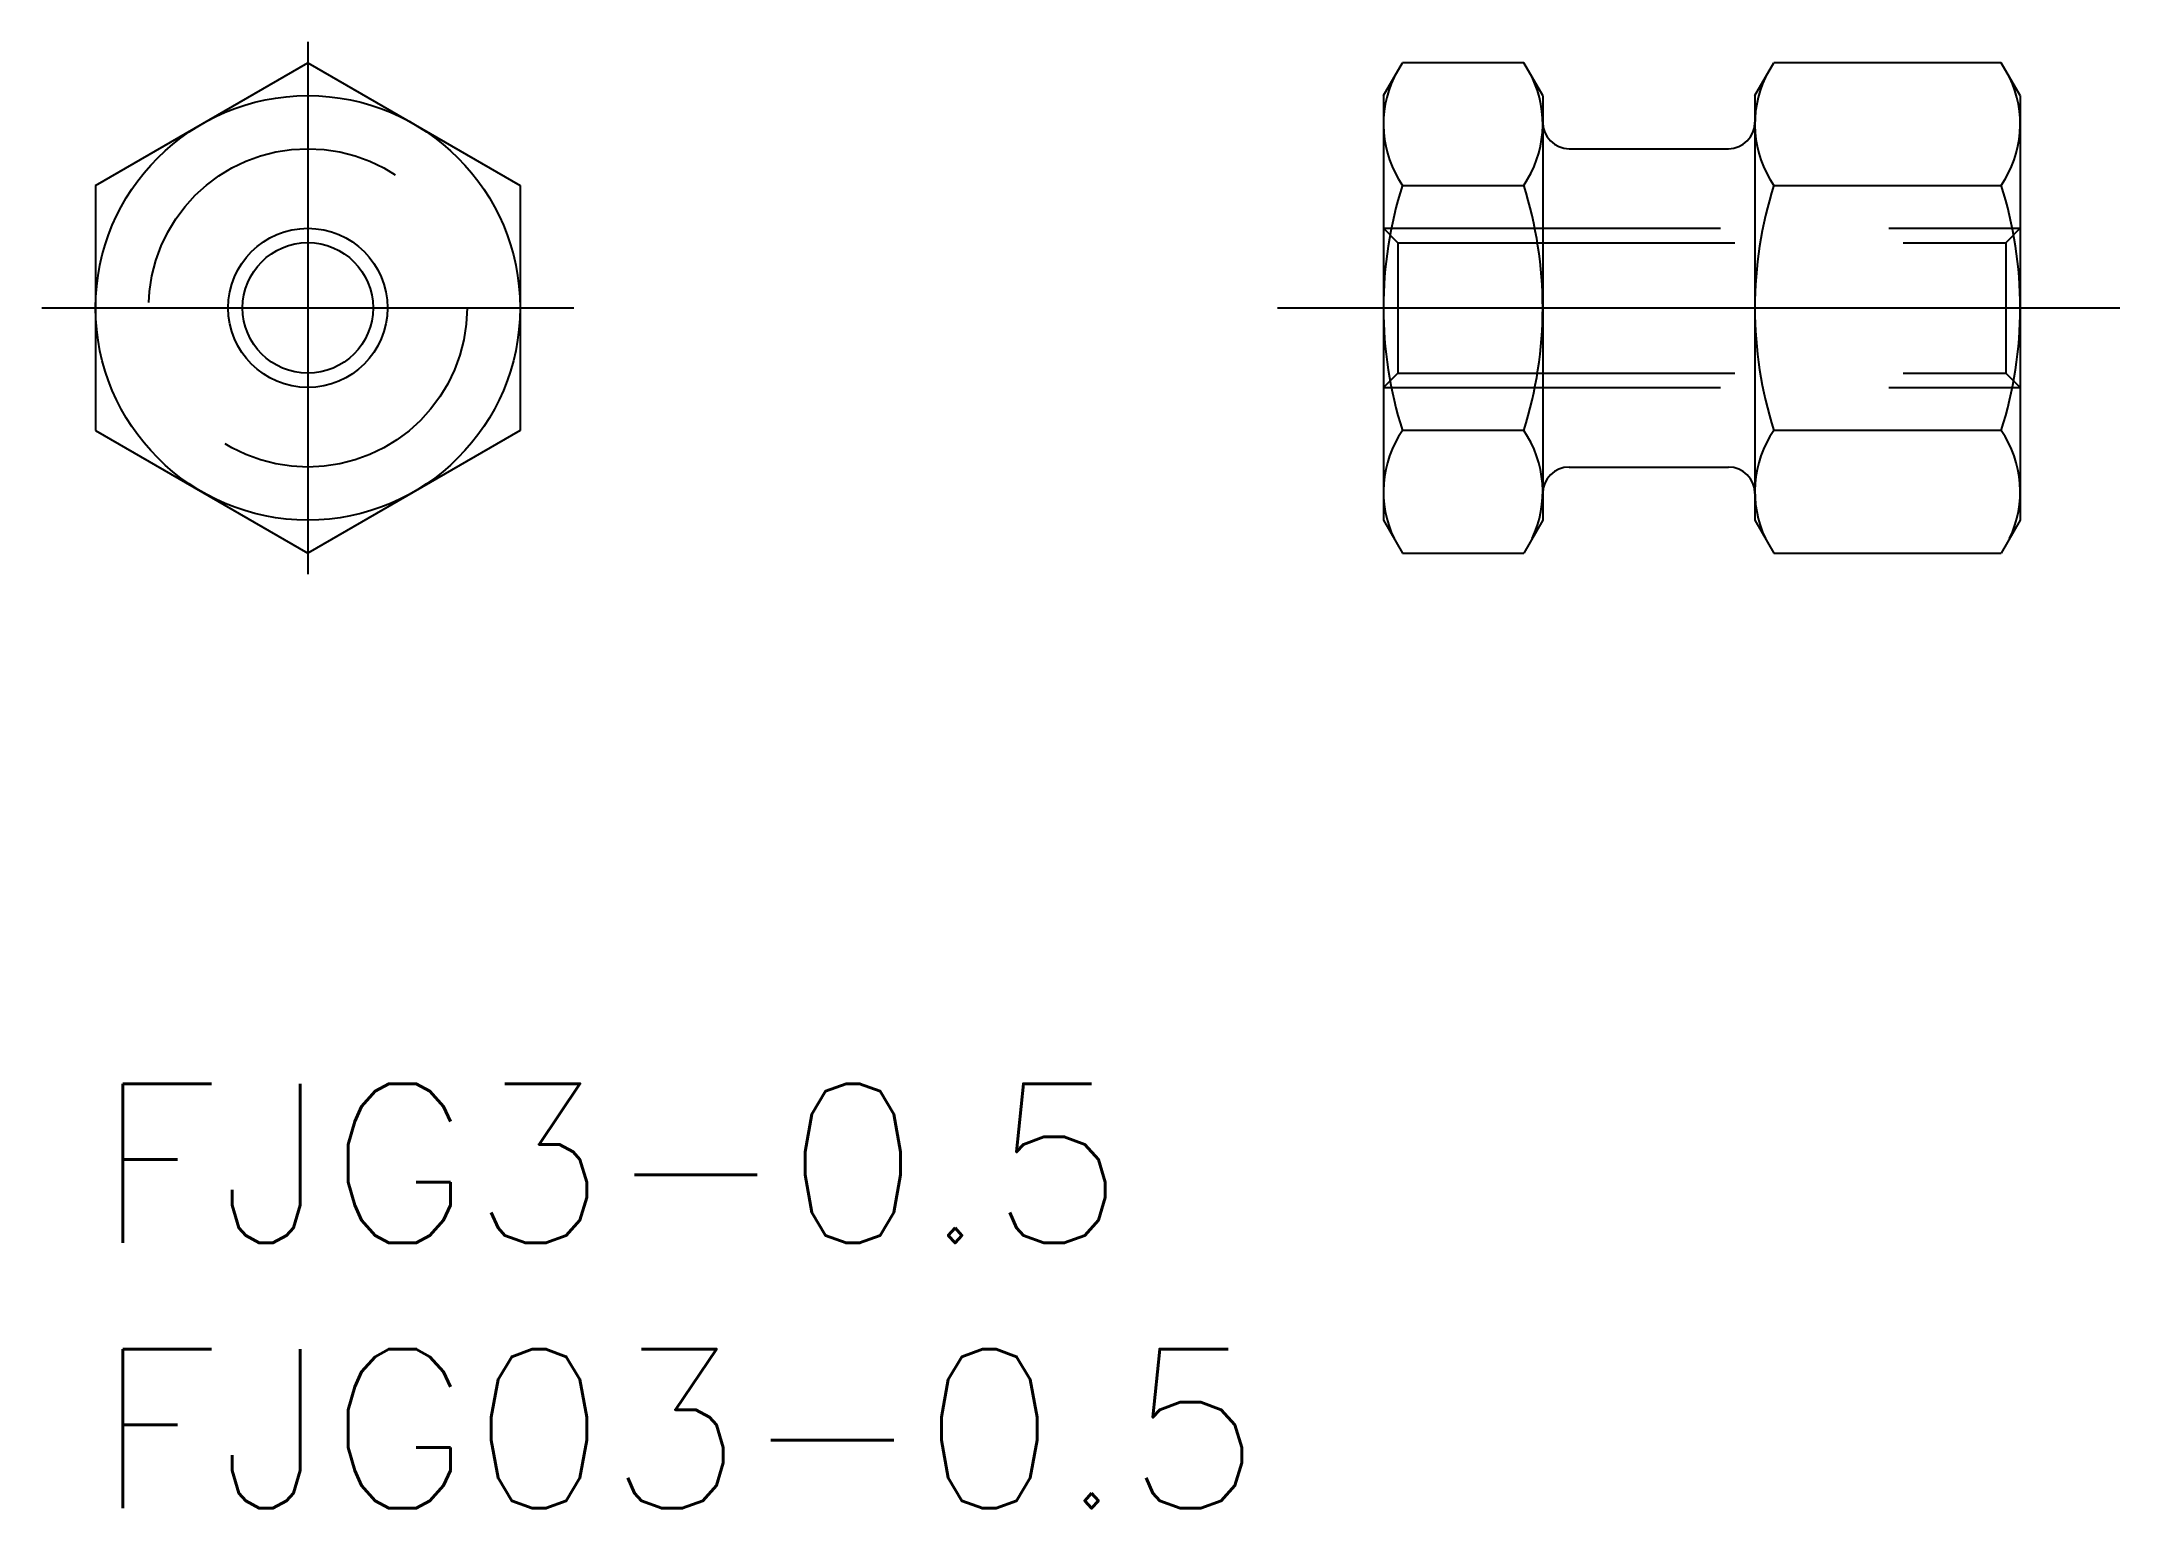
# Model space of a CAD drawing. Extents: x -1 to 38.3, y -8 to 19.6.
import ezdxf

# ---------------------------------------------------------------- set-up
doc = ezdxf.new("R2010")
doc.units = 0
doc.header["$LTSCALE"] = 0.5
doc.linetypes.add('CENTER', pattern=[50.8, 31.75, -6.35, 6.35, -6.35])
doc.linetypes.add('DASHED', pattern=[19.05, 12.7, -6.35])
for name, color, linetype in [('MSM_CENTER', 1, 'CENTER'), ('MSM_CONTINUOUS', 7, 'CONTINUOUS'), ('MSM_DASHED', 4, 'DASHED'), ('MSM_NARROW', 5, 'CONTINUOUS'), ('MSM_PART_NUMBER', 7, 'CONTINUOUS')]:
    doc.layers.add(name, color=color, linetype=linetype)
doc.styles.get("Standard").update_dxf_attribs({"font": 'txt.shx', "height": 3, "bigfont": 'bigfont.shx'})

# ---------------------------------------------------------------- blocks, each defined once
blk = doc.blocks.new('*U15')
at = {"layer": 'MSM_PART_NUMBER'}
blk.add_text('FJG3-0.5', height=3, dxfattribs=at).set_placement((0, -3))
blk = doc.blocks.new('*U16')
at = {"layer": 'MSM_PART_NUMBER'}
blk.add_text('FJG03-0.5', height=3, dxfattribs=at).set_placement((0, -8))

msp = doc.modelspace()

# ---------------------------------------------------------------- linework, layer by layer
at = {"layer": 'MSM_CENTER'}
for p, q in [((4, 19.635), (4, 9.603)), ((-1.016, 14.619), (9.016, 14.619)), ((22.273, 14.619), (38.273, 14.619))]:
    msp.add_line(p, q, dxfattribs=at)
at = {"layer": 'MSM_CONTINUOUS'}
for p, q in [((0, 16.928), (4, 19.238)), ((4, 19.238), (8, 16.928)), ((24.273, 18.619), (24.63, 19.238)), ((26.915, 19.238), (24.63, 19.238)), ((27.273, 18.619), (26.915, 19.238)), ((31.273, 18.619), (31.63, 19.238)), ((35.915, 19.238), (31.63, 19.238)), ((36.273, 18.619), (35.915, 19.238)), ((24.273, 18.619), (24.273, 10.619)), ((27.273, 18.619), (27.273, 10.619)), ((31.273, 18.619), (31.273, 10.619)), ((36.273, 18.619), (36.273, 10.619)), ((27.773, 17.619), (30.773, 17.619)), ((0, 16.928), (0, 12.309)), ((8, 16.928), (8, 12.309)), ((24.63, 16.928), (26.915, 16.928)), ((31.63, 16.928), (35.915, 16.928)), ((24.273, 16.619), (24.273, 16.619)), ((24.273, 14.619), (24.273, 14.619)), ((0, 12.309), (4, 10)), ((8, 12.309), (4, 10)), ((26.915, 12.309), (24.63, 12.309)), ((35.915, 12.309), (31.63, 12.309)), ((27.773, 11.619), (30.773, 11.619)), ((24.273, 10.619), (24.63, 10)), ((27.273, 10.619), (26.915, 10)), ((31.273, 10.619), (31.63, 10)), ((36.273, 10.619), (35.915, 10)), ((24.63, 10), (26.915, 10)), ((31.63, 10), (35.915, 10))]:
    msp.add_line(p, q, dxfattribs=at)
for radius in [4, 1.23]:
    msp.add_circle((4, 14.619), radius, dxfattribs=at)
for centre, radius, start, end in [((26.317, 18.083), 2.045, 154.3842, 214.3842), ((25.228, 18.083), 2.045, 325.6158, 25.6158), ((33.317, 18.083), 2.045, 154.3842, 214.3842), ((34.228, 18.083), 2.045, 325.6158, 25.6158), ((27.773, 18.119), 0.5, 180, 270), ((30.773, 18.119), 0.5, 270, 0), ((31.915, 14.619), 7.643, 162.412, 197.588), ((19.63, 14.619), 7.643, 342.412, 17.588), ((38.915, 14.619), 7.643, 162.412, 197.588), ((28.63, 14.619), 7.643, 342.412, 17.588), ((26.317, 11.155), 2.045, 145.6158, 205.6158), ((25.228, 11.155), 2.045, 334.3842, 34.3842), ((33.317, 11.155), 2.045, 145.6158, 205.6158), ((34.228, 11.155), 2.045, 334.3842, 34.3842), ((27.773, 11.119), 0.5, 90, 180), ((30.773, 11.119), 0.5, 0, 90)]:
    msp.add_arc(centre, radius, start, end, dxfattribs=at)
at = {"layer": 'MSM_DASHED'}
for p, q in [((24.273, 16.119), (36.273, 16.119)), ((24.273, 16.119), (24.543, 15.848)), ((36.273, 16.119), (36.002, 15.848)), ((24.543, 15.848), (36.002, 15.848)), ((24.543, 15.848), (24.543, 13.389)), ((36.002, 15.848), (36.002, 13.389)), ((24.273, 13.119), (24.543, 13.389)), ((24.543, 13.389), (36.002, 13.389)), ((36.273, 13.119), (36.002, 13.389)), ((24.273, 13.119), (36.273, 13.119))]:
    msp.add_line(p, q, dxfattribs=at)
msp.add_circle((4, 14.619), 3, dxfattribs=at)
at = {"layer": 'MSM_NARROW'}
msp.add_circle((4, 14.619), 1.5, dxfattribs=at)

# ---------------------------------------------------------------- block references
at = {"layer": 'MSM_CONTINUOUS'}
for name in ['*U15', '*U16']:
    msp.add_blockref(name, (0, 0), dxfattribs=at)

doc.saveas('drawing.dxf')
